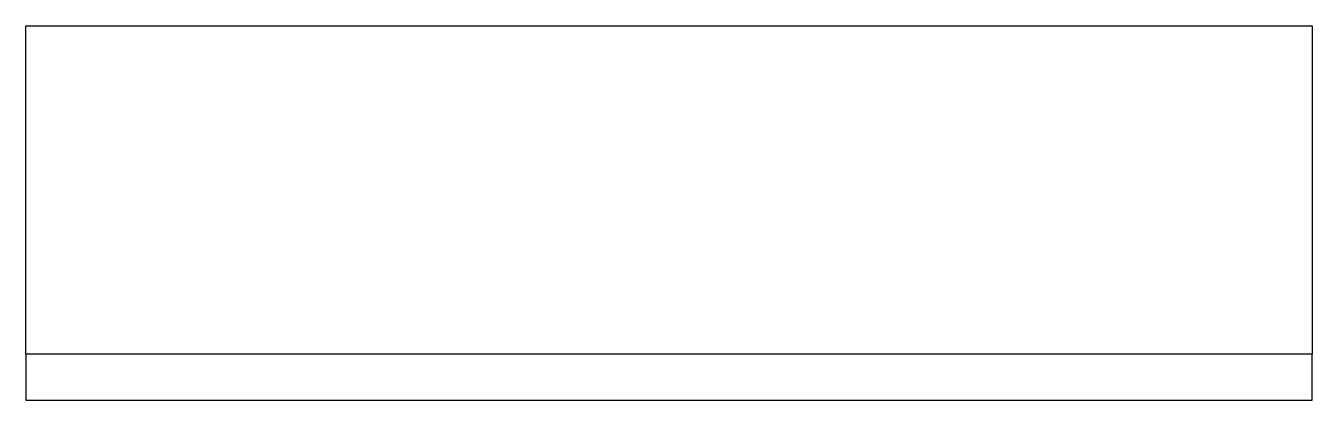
# Model space of a CAD drawing. Header units: millimetres. Extents: x 1.113 to 2.093, y 11.46 to 11.745.
import ezdxf

# ---------------------------------------------------------------- set-up
doc = ezdxf.new("R2010")
doc.units = ezdxf.units.MM
doc.header["$LTSCALE"] = 10
doc.linetypes.add('HIDDEN2', pattern=[0.1875, 0.125, -0.0625])
doc.layers.add('PORTAS', color=2, linetype='Continuous')

msp = doc.modelspace()

# ---------------------------------------------------------------- linework, layer by layer
at = {"layer": 'PORTAS', "color": 1, "linetype": 'HIDDEN2'}
msp.add_lwpolyline([(1.11322, 11.49469), (1.11322, 11.74469), (2.09322, 11.74469), (2.09322, 11.49469)], dxfattribs=at)
at = {"layer": 'PORTAS'}
msp.add_lwpolyline([(1.11322, 11.45969), (2.09322, 11.45969), (2.09322, 11.49469), (1.11322, 11.49469)], close=True, dxfattribs=at)

doc.saveas('drawing.dxf')
